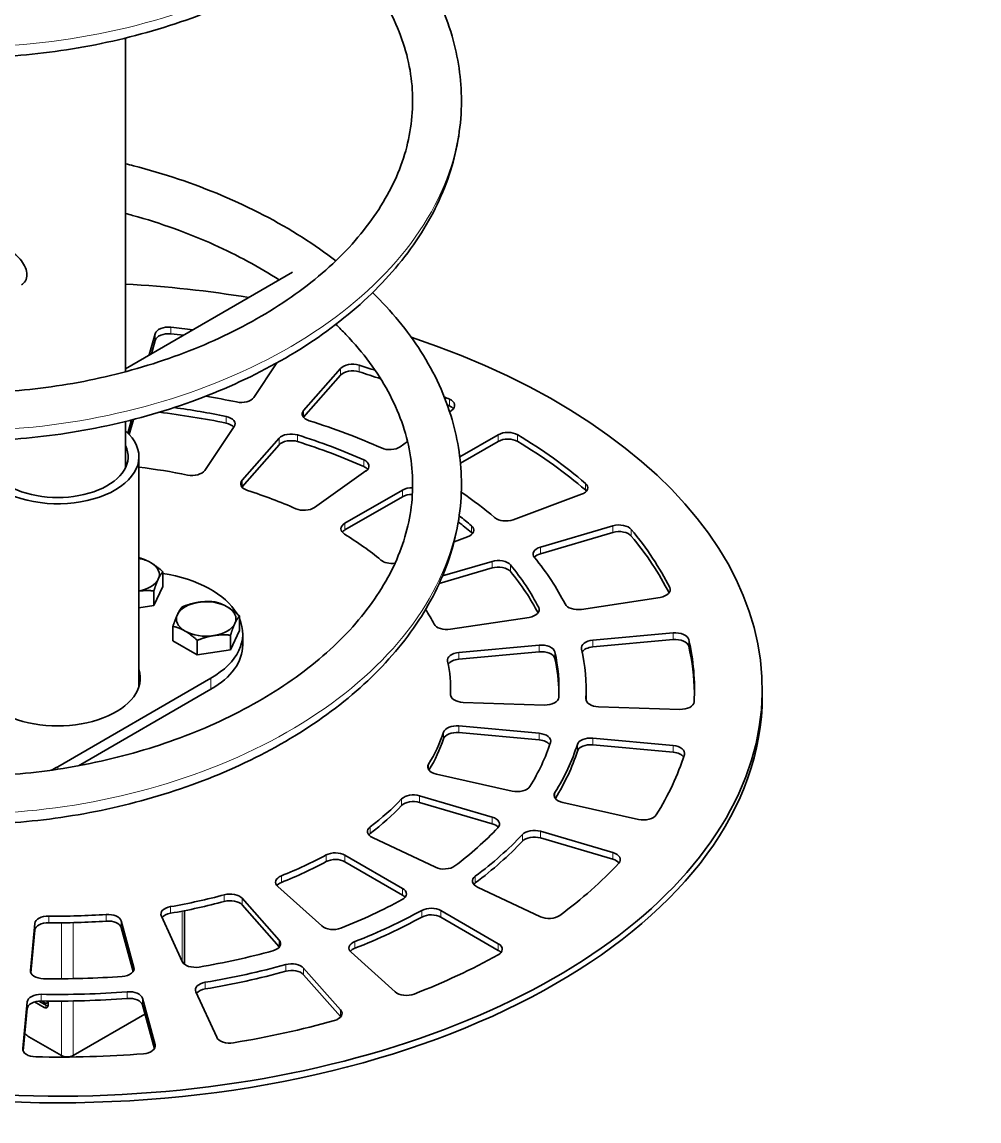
# Model space of a CAD drawing. Header units: millimetres. Extents: x 150 to 6235, y 143 to 4395.
# Drawn here: x 4686.6 to 5039.8, y 1316.3 to 1721.7 of the extents above; entities that cross this region are included whole.
import ezdxf

# ---------------------------------------------------------------- set-up
doc = ezdxf.new("R2010")
doc.units = ezdxf.units.MM
doc.header["$LTSCALE"] = 15
doc.layers.add('AM_0', color=7, linetype='Continuous', lineweight=35)
doc.layers.add('AM_TANG', color=171, linetype='Continuous', lineweight=18, true_color=0x8080ff)

msp = doc.modelspace()

# ---------------------------------------------------------------- linework, layer by layer
at = {"layer": 'AM_0'}
for p, q in [((4724.766, 1592.703), (4724.766, 1715.787)), ((4724.766, 1593.799), (4786.477, 1629.428)), ((4733.585, 1598.891), (4735.737, 1606.737)), ((4735.737, 1604.288), (4734.383, 1599.352)), ((4780.695, 1595.989), (4772.113, 1583.224)), ((4790.536, 1578.465), (4804.159, 1593.902)), ((4804.159, 1591.452), (4790.536, 1576.015)), ((4845.141, 1578.473), (4844.417, 1577.962)), ((4724.766, 1557.222), (4724.766, 1574.37)), ((4725.679, 1570.072), (4727.012, 1574.932)), ((4727.735, 1575.117), (4726.203, 1569.532)), ((4764.873, 1572.456), (4754.013, 1556.302)), ((4848.145, 1561.279), (4862.362, 1569.487)), ((4767.827, 1552.733), (4781.453, 1568.173)), ((4781.453, 1565.723), (4767.827, 1550.284)), ((4828.866, 1566.958), (4826.169, 1565.05)), ((4862.362, 1567.038), (4848.392, 1558.973)), ((4729.766, 1476.52), (4729.766, 1561.345)), ((4813.521, 1556.1), (4794.545, 1542.674)), ((4805.773, 1536.816), (4826.996, 1549.069)), ((4826.996, 1546.619), (4805.773, 1534.366)), ((4893.08, 1547.503), (4867.853, 1538.121)), ((4877.911, 1528.018), (4904.649, 1535.884)), ((4904.649, 1533.434), (4877.911, 1525.569)), ((4851.033, 1531.866), (4846.048, 1530.012)), ((4860.085, 1520.325), (4840.541, 1514.576)), ((4841.779, 1517.389), (4860.085, 1522.774)), ((4738.551, 1513.559), (4738.551, 1518.962)), ((4738.551, 1513.559), (4735.264, 1506.475)), ((4735.264, 1506.475), (4735.264, 1511.879)), ((4922.097, 1509.495), (4893.082, 1505.073)), ((4735.264, 1506.475), (4729.766, 1505.625)), ((4766.836, 1497.229), (4766.836, 1502.632)), ((4873.738, 1502.125), (4844.718, 1497.702)), ((4742.298, 1493.433), (4742.298, 1498.836)), ((4766.836, 1497.229), (4763.548, 1490.146)), ((4768.05, 1491.942), (4768.05, 1496.025)), ((4897.242, 1493.67), (4926.88, 1496.381)), ((4751.279, 1488.248), (4742.298, 1493.433)), ((4751.279, 1488.248), (4751.279, 1493.651)), ((4763.548, 1490.146), (4763.548, 1495.549)), ((4847.837, 1489.153), (4877.481, 1491.863)), ((4926.88, 1493.931), (4897.242, 1491.221)), ((4763.548, 1490.146), (4751.279, 1488.248)), ((4877.481, 1489.414), (4847.837, 1486.703)), ((4756.334, 1479.695), (4699.766, 1447.035)), ((4707.447, 1447.388), (4756.334, 1475.613)), ((4844.766, 1475.613), (4844.766, 1473.283)), ((4894.766, 1475.613), (4894.766, 1473.163)), ((4959.766, 1473.163), (4959.766, 1475.613)), ((4879.413, 1469.789), (4849.447, 1470.76)), ((4929.35, 1468.17), (4899.389, 1469.141)), ((4847.837, 1462.072), (4877.481, 1459.362)), ((4877.481, 1456.912), (4847.837, 1459.623)), ((4897.242, 1457.555), (4926.88, 1454.844)), ((4926.88, 1452.395), (4897.242, 1455.105)), ((4867.504, 1438.023), (4839.524, 1444.293)), ((4833.343, 1436.318), (4860.085, 1428.451)), ((4860.085, 1426.001), (4833.343, 1433.868)), ((4914.13, 1427.574), (4886.155, 1433.843)), ((4877.911, 1423.207), (4904.649, 1415.341)), ((4839.175, 1409.936), (4815.92, 1420.892)), ((4904.649, 1412.892), (4877.911, 1420.757)), ((4805.773, 1414.409), (4826.996, 1402.156)), ((4826.996, 1399.707), (4805.773, 1411.96)), ((4797.2, 1388.279), (4780.947, 1402.847)), ((4877.926, 1391.68), (4854.676, 1402.633)), ((4767.827, 1398.492), (4781.453, 1383.052)), ((4781.453, 1380.603), (4767.827, 1396.042)), ((4745.687, 1375.17), (4738.027, 1391.924)), ((4746.606, 1374.111), (4746.606, 1393.936)), ((4841.143, 1393.988), (4862.362, 1381.738)), ((4862.362, 1379.288), (4841.143, 1391.539)), ((4689.679, 1371.893), (4691.361, 1389.194)), ((4691.361, 1386.745), (4689.831, 1371.007)), ((4723.218, 1390.124), (4727.913, 1373.009)), ((4727.647, 1371.529), (4723.218, 1387.674)), ((4824.283, 1364.002), (4808.033, 1378.568)), ((4790.536, 1372.76), (4804.159, 1357.323)), ((4804.159, 1354.874), (4790.536, 1370.311)), ((4758.451, 1347.25), (4750.793, 1364.001)), ((4686.875, 1343.062), (4688.557, 1360.36)), ((4694.816, 1358.241), (4691.236, 1360.308)), ((4692.841, 1360.606), (4695.877, 1358.854)), ((4696.23, 1360.282), (4696.23, 1359.058)), ((4731.043, 1361.6), (4735.737, 1344.488)), ((4735.471, 1343.008), (4731.043, 1359.15)), ((4688.557, 1357.911), (4687.027, 1342.176)), ((4731.961, 1355.804), (4705.423, 1340.482)), ((4701.18, 1340.482), (4689.159, 1347.423))]:
    msp.add_line(p, q, dxfattribs=at)
for centre, major_axis, start_param, end_param in [((5286.664, 1814.459), (260, 0), 2.111803, 7.328423), ((5286.664, 1812.009), (260, 0), 3.1415927, 6.2831853), ((4699.766, 1475.613), (260, 0), 1.2960372, 1.4744937), ((4699.766, 1475.613), (260, 0), 2.111803, 7.328423), ((4740.676, 1606.286), (-5, 0), 4.5335685, 6.1261057), ((4740.676, 1603.836), (-5, 0), 4.5335685, 6.1261057), ((4699.766, 1475.613), (235, 0), 1.3567004, 1.3919759), ((4699.766, 1473.163), (-235, 0), 4.5135443, 4.5335685), ((4808.614, 1592.591), (-5, 0), 4.2194092, 5.8119464), ((4808.614, 1590.142), (5, 0), 1.0778166, 2.6703538), ((4699.766, 1475.613), (235, 0), 1.0489839, 1.0778166), ((4699.766, 1473.163), (-235, 0), 4.1804521, 4.2194092), ((4699.766, 1475.613), (-195, 0), 4.3671426, 4.428381), ((4767.452, 1584.269), (5, 0), 4.3671426, 5.9129363), ((4699.766, 1475.613), (235, 0), 0.9081289, 0.9184285), ((4841.267, 1580.298), (5, 0), 5.5987771, 7.1913142), ((4699.766, 1473.163), (-185, 0), 4.3699214, 4.5086812), ((4699.766, 1475.613), (185, 0), 1.2283287, 1.3364966), ((4794.991, 1577.154), (-5, 0), 5.8119464, 7.3577401), ((4699.766, 1473.163), (-235, 0), 4.0497216, 4.0540026), ((4841.267, 1577.849), (5, 0), 0.438149, 0.9081289), ((4760.212, 1573.501), (5, 0), 5.9129363, 7.511514), ((4760.212, 1571.051), (5, 0), 0.4349578, 1.2283287), ((4794.991, 1574.705), (5, 0), 2.6703538, 2.7034436), ((4699.766, 1475.613), (-195, 0), 4.0529833, 4.2161475), ((4699.766, 1561.345), (-30, 0), 5.9357608, 10.0104635), ((4785.908, 1566.862), (-5, 0), 4.2133687, 5.8119464), ((4699.766, 1475.613), (185, 0), 0.9141694, 1.0717761), ((4865.898, 1567.446), (-5, 0), 3.90525, 5.4977871), ((4699.766, 1475.613), (235, 0), 0.5939697, 0.7636573), ((4699.766, 1561.345), (26, 0), 2.8633458, 6.5614321), ((4785.908, 1564.413), (5, 0), 1.0717761, 2.6703538), ((4699.766, 1473.163), (-185, 0), 4.0557621, 4.2133687), ((4822.295, 1566.875), (5, 0), 4.0529833, 5.5987771), ((4865.898, 1564.997), (5, 0), 0.7636573, 2.3561945), ((4699.766, 1473.163), (-235, 0), 3.7355623, 3.90525), ((4699.766, 1475.613), (-145, 0), 4.3754795, 4.5039872), ((4809.647, 1557.925), (5, 0), 5.5987771, 7.1973547), ((4809.647, 1555.476), (5, 0), 0.438149, 0.9141694), ((4749.352, 1557.346), (5, 0), 4.3754795, 5.9129363), ((4772.282, 1551.423), (-5, 0), 5.8119464, 7.3494032), ((4772.282, 1548.973), (5, 0), 2.6703538, 2.7034436), ((4699.766, 1475.613), (-145, 0), 4.0613203, 4.2078106), ((4830.532, 1547.028), (-5, 0), 4.6703078, 5.4977871), ((4890.373, 1549.929), (5, 0), 5.2846178, 6.877155), ((4890.373, 1547.48), (5, 0), 0.438149, 0.5939697), ((4830.532, 1544.578), (5, 0), 1.547268, 2.3561945), ((4699.766, 1475.613), (-195, 0), 3.7388241, 3.8432235), ((4790.671, 1544.499), (5, 0), 4.0613203, 5.5987771), ((4809.308, 1534.774), (-5, 0), 5.4977871, 7.035244), ((4699.766, 1473.163), (-185, 0), 3.7416028, 3.7865475), ((4699.766, 1475.613), (185, 0), 0.6000102, 0.6419289), ((4865.145, 1540.548), (5, 0), 3.7388241, 5.2846178), ((4809.308, 1532.325), (5, 0), 2.3561945, 2.7034436), ((4699.766, 1475.613), (-145, 0), 3.747161, 3.8936513), ((4848.325, 1534.293), (5, 0), 5.2846178, 6.8831955), ((4848.325, 1531.843), (5, 0), 0.438149, 0.6000102), ((4906.919, 1533.312), (-5, 0), 3.5910907, 5.1836279), ((4906.919, 1530.862), (5, 0), 0.4494981, 2.0420352), ((4699.766, 1475.613), (235, 0), 0.2798104, 0.4494981), ((4699.766, 1473.163), (235, 0), 0.283468, 0.4494981), ((4880.181, 1525.446), (-5, 0), 5.1836279, 6.7294216), ((4880.181, 1522.997), (5, 0), 2.0420352, 2.7034436), ((4699.766, 1475.613), (195, 0), 0.2830722, 0.4462363), ((4726.282, 1517.866), (-11, 0), 3.9269908, 4.3901602), ((4726.282, 1517.866), (11, 0), 6.0213859, 7.0685835), ((4823.093, 1524.909), (5, 0), 3.747161, 4.943757), ((4862.355, 1520.202), (-5, 0), 3.5850502, 5.1836279), ((4862.355, 1517.753), (5, 0), 0.4434575, 2.0420352), ((4699.766, 1475.613), (185, 0), 0.2858509, 0.4434575), ((4726.282, 1517.866), (11, 0), 5.0346178, 6.0213859), ((4728.05, 1496.025), (40, 0), 0.3260428, 1.3051547), ((4699.766, 1473.163), (185, 0), 0.2902998, 0.4434575), ((4920.821, 1512.286), (5, 0), 4.9704585, 6.5629957), ((4754.567, 1501.536), (-11, 0), 3.9269908, 4.9741884), ((4754.567, 1501.536), (-11, 0), 4.9741884, 6.0213859), ((4754.567, 1501.536), (11, 0), 6.0213859, 7.0685835), ((4699.766, 1475.613), (145, 0), 0.2914091, 0.3590029), ((4872.462, 1504.916), (5, 0), 4.9704585, 6.5690362), ((4891.806, 1507.864), (-5, 0), 0.2830722, 1.8288659), ((4754.567, 1501.536), (-11, 0), 6.0213859, 7.0685835), ((4728.05, 1496.025), (40, 0), 5.4977871, 6.5302467), ((4754.567, 1501.536), (11, 0), 4.9741884, 6.0213859), ((4754.567, 1501.536), (11, 0), 3.9269908, 4.9741884), ((4843.442, 1500.494), (-5, 0), 0.2914091, 1.8288659), ((4927.663, 1493.529), (5, 0), 0.1353388, 1.727876), ((4728.05, 1491.942), (40, 0), 5.4977871, 6.2831853), ((4878.263, 1489.012), (5, 0), 0.1292983, 1.727876), ((4898.024, 1490.819), (-5, 0), 4.8694686, 6.4152623), ((4927.663, 1491.08), (5, 0), 0.1353388, 1.727876), ((4699.766, 1475.613), (235, 0), 6.2488364, 6.4185241), ((4848.619, 1486.301), (-5, 0), 4.8694686, 6.4069254), ((4878.263, 1486.563), (5, 0), 0.1292983, 1.727876), ((4699.766, 1475.613), (185, 0), 6.254877, 6.4124836), ((4699.766, 1475.613), (195, 0), 6.2520982, 6.4152623), ((4898.024, 1488.37), (-5, 0), 4.8694686, 5.9421615), ((4699.766, 1473.163), (235, 0), 0.009027, 0.1353388), ((4699.766, 1475.613), (145, 0), 6.2604351, 6.4069254), ((4848.619, 1483.852), (-5, 0), 4.8694686, 5.951467), ((4699.766, 1473.163), (185, 0), 0.0114668, 0.1292983), ((4699.766, 1479.695), (30.5, 0), 2.9602729, 6.4645051), ((4699.766, 1475.613), (30.5, 0), 0.1161803, 0.1813198), ((4699.766, 1473.163), (260, 0), 3.1415927, 6.2831853), ((4849.727, 1473.642), (-5, 0), 6.2604351, 7.7978919), ((4879.694, 1472.671), (5, 0), 4.6562993, 6.254877), ((4899.669, 1472.023), (-5, 0), 6.2520982, 7.7978919), ((4699.766, 1473.163), (195, 0), 6.2686114, 6.2831853), ((4929.63, 1471.052), (5, 0), 4.6562993, 6.2488364), ((4699.766, 1475.613), (145, 0), 5.9462758, 6.0927662), ((4847.055, 1459.221), (-5, 0), 4.5553093, 6.0927662), ((4847.055, 1456.772), (-5, 0), 4.5553093, 6.0927662), ((4876.699, 1456.51), (5, 0), 6.0983243, 7.696902), ((4699.766, 1473.163), (145, 0), 5.9499495, 6.0927662), ((4699.766, 1475.613), (185, 0), 5.9407177, 6.0983243), ((4876.699, 1454.061), (5, 0), 0.3833803, 1.4137167), ((4896.46, 1454.703), (-5, 0), 4.5553093, 6.1011031), ((4896.46, 1452.254), (-5, 0), 4.5553093, 6.1011031), ((4699.766, 1475.613), (195, 0), 5.9379389, 6.1011031), ((4699.766, 1473.163), (195, 0), 5.9404325, 6.1011031), ((4699.766, 1475.613), (235, 0), 5.9346772, 6.1043648), ((4926.098, 1451.993), (5, 0), 6.1043648, 7.696902), ((4926.098, 1449.544), (5, 0), 0.3796197, 1.4137167), ((4841.333, 1446.984), (-5, 0), 5.9462758, 7.4837327), ((4671.482, 1463.365), (-40, 0), 2.2731355, 2.3561945), ((4869.313, 1440.714), (5, 0), 4.34214, 5.9407177), ((4699.766, 1475.613), (145, 0), 5.6321166, 5.7786069), ((4831.073, 1433.746), (-5, 0), 4.2411501, 5.7786069), ((4887.964, 1436.534), (-5, 0), 5.9379389, 7.4837327), ((4699.766, 1473.163), (-145, 0), 2.4905239, 2.6370142), ((4831.073, 1431.296), (5, 0), 1.0995574, 2.6370142), ((4857.815, 1425.879), (5, 0), 5.7841651, 7.3827427), ((4915.939, 1430.265), (5, 0), 4.34214, 5.9346772), ((4819.081, 1423.128), (-5, 0), 5.6321166, 7.1695734), ((4699.766, 1475.613), (-185, 0), 2.4849658, 2.6425724), ((4857.815, 1423.429), (5, 0), 0.438149, 1.0995574), ((4875.642, 1420.634), (-5, 0), 4.2411501, 5.7869438), ((4819.081, 1420.679), (5, 0), 2.4905239, 2.7034436), ((4699.766, 1475.613), (195, 0), 5.6237797, 5.7869438), ((4699.766, 1473.163), (-195, 0), 2.482187, 2.6453512), ((4875.642, 1418.185), (5, 0), 1.0995574, 2.6453512), ((4802.237, 1412.368), (-5, 0), 3.9269908, 5.4644476), ((4902.379, 1412.769), (5, 0), 5.7902056, 7.3827427), ((4699.766, 1475.613), (145, 0), 5.3179573, 5.4644476), ((4699.766, 1473.163), (-145, 0), 2.1763647, 2.322855), ((4802.237, 1409.919), (5, 0), 0.7853982, 2.322855), ((4699.766, 1475.613), (-235, 0), 2.4789253, 2.6486129), ((4902.379, 1410.32), (5, 0), 0.438149, 1.0995574), ((4785.15, 1404.41), (-5, 0), 5.3179573, 6.8554141), ((4842.336, 1412.173), (5, 0), 4.0279807, 5.6265584), ((4857.837, 1404.87), (-5, 0), 5.6237797, 7.1695734), ((4785.15, 1401.96), (5, 0), 2.1763647, 2.7034436), ((4857.837, 1402.421), (5, 0), 2.482187, 2.7034436), ((4699.766, 1475.613), (145, 0), 5.003798, 5.1502884), ((4763.372, 1397.181), (-5, 0), 3.6128316, 5.1502884), ((4823.46, 1400.115), (5, 0), 5.4700058, 7.0685835), ((4823.46, 1397.665), (5, 0), 0.438149, 0.7853982), ((4742.861, 1392.661), (-5, 0), 5.003798, 6.5412549), ((4699.766, 1473.163), (-145, 0), 1.8622054, 2.0086957), ((4763.372, 1394.732), (5, 0), 0.4712389, 2.0086957), ((4699.766, 1475.613), (-185, 0), 2.1708065, 2.3284131), ((4837.607, 1391.947), (-5, 0), 3.9269908, 5.4727845), ((4696.354, 1389.032), (-5, 0), 4.6896388, 6.2270956), ((4699.766, 1475.613), (145, 0), 4.6896388, 4.8361291), ((4718.28, 1389.672), (5, 0), 0.1570796, 1.6945365), ((4742.861, 1390.212), (5, 0), 1.8622054, 2.7290532), ((4699.766, 1475.613), (195, 0), 5.3096204, 5.4727845), ((4699.766, 1473.163), (-195, 0), 2.1680278, 2.3311919), ((4837.607, 1389.498), (5, 0), 0.7853982, 2.3311919), ((4881.087, 1393.917), (5, 0), 4.0279807, 5.6205179), ((4696.354, 1386.583), (-5, 0), 4.6896388, 6.2270956), ((4699.766, 1473.163), (-145, 0), 1.5480461, 1.6945365), ((4718.28, 1387.223), (5, 0), 0.1570796, 1.6945365), ((4801.403, 1389.842), (5, 0), 3.7138215, 5.3123992), ((4776.998, 1381.742), (5, 0), 5.1558465, 6.7544242), ((4812.237, 1380.131), (-5, 0), 5.3096204, 6.8554141), ((4699.766, 1475.613), (-185, 0), 1.8566472, 2.0142539), ((4776.998, 1379.292), (5, 0), 0.438149, 0.4712389), ((4812.237, 1377.681), (5, 0), 2.1680278, 2.7034436), ((4858.826, 1379.696), (5, 0), 5.4760463, 7.0685835), ((4858.826, 1377.247), (5, 0), 0.438149, 0.7853982), ((4750.521, 1375.906), (-5, 0), 0.2580696, 1.8566472), ((4786.081, 1371.45), (-5, 0), 3.6128316, 5.1586253), ((4699.766, 1475.613), (-235, 0), 2.164766, 2.3344536), ((4694.671, 1371.731), (-5, 0), 6.2270956, 7.8256733), ((4722.975, 1372.557), (5, 0), 4.8416873, 6.4402649), ((4699.766, 1475.613), (195, 0), 4.9954611, 5.1586253), ((4699.766, 1473.163), (-195, 0), 1.8538685, 2.0170326), ((4786.081, 1369), (5, 0), 0.4712389, 2.0170326), ((4699.766, 1475.613), (-185, 0), 1.542488, 1.7000946), ((4755.627, 1364.738), (-5, 0), 4.9954611, 6.5412549), ((4693.549, 1360.198), (-5, 0), 4.6813019, 6.2270956), ((4699.766, 1475.613), (195, 0), 4.6813019, 4.844466), ((4726.105, 1361.148), (5, 0), 0.1570796, 1.7028734), ((4755.627, 1362.288), (5, 0), 1.8538685, 2.7290532), ((4828.487, 1365.566), (5, 0), 3.7138215, 5.3063586), ((4693.549, 1357.749), (-5, 0), 4.6813019, 6.2270956), ((4699.766, 1473.163), (-195, 0), 1.5397092, 1.7028734), ((4694.816, 1361.711), (1.033, -1.79), 5.0028426, 6.7959092), ((4694.816, 1359.874), (1, -1.732), 5.4977871, 7.0685835), ((4695.877, 1360.486), (-1, 1.732), 2.3561945, 2.5826028), ((4694.816, 1361.099), (-1, 1.732), 3.9269908, 4.1130142), ((4726.105, 1358.699), (5, 0), 0.1570796, 1.7028734), ((4799.704, 1356.013), (5, 0), 5.161887, 6.7544242), ((4799.704, 1353.563), (5, 0), 0.438149, 0.4712389), ((4699.766, 1475.613), (-235, 0), 1.8506067, 2.0202944), ((4689.159, 1351.505), (-2.5, 4.33), 1.9179855, 2.3561945), ((4763.286, 1347.986), (-5, 0), 0.2580696, 1.8506067), ((4691.867, 1342.9), (-5, 0), 6.2270956, 7.8196328), ((4730.799, 1344.036), (5, 0), 4.8477278, 6.4402649), ((4699.766, 1475.613), (-235, 0), 1.5364475, 1.7061351), ((4703.301, 1341.707), (-3, 0), 0.7853982, 2.3561945)]:
    msp.add_ellipse(centre, major_axis=major_axis, ratio=0.5773503, start_param=start_param, end_param=end_param, dxfattribs=at)
for points, knots in [([(4815.976, 1904.743), (4822.902, 1897.973), (4828.92, 1890.663), (4838.881, 1875.034), (4842.784, 1866.573), (4847.586, 1850.114), (4848.757, 1842.051), (4848.757, 1825.388), (4847.392, 1816.685), (4842.088, 1799.863), (4838.118, 1791.631), (4827.865, 1775.994), (4821.489, 1768.493), (4806.756, 1754.601), (4798.281, 1748.13), (4779.847, 1736.573), (4769.761, 1731.417), (4748.717, 1722.673), (4737.62, 1719.025), (4715.203, 1713.368), (4703.734, 1711.317), (4681.208, 1708.83), (4670.002, 1708.375), (4648.594, 1708.979), (4638.252, 1710.042), (4619.088, 1713.525), (4610.144, 1715.971), (4594.186, 1722.051), (4587.077, 1725.728), (4575.142, 1734.162), (4570.232, 1738.991), (4563.301, 1749.553), (4561.198, 1755.394), (4560.778, 1761.986), (4560.757, 1762.656), (4560.757, 1765.338), (4560.951, 1767.352), (4562.344, 1774.597), (4564.696, 1779.668), (4571.569, 1788.999), (4576.203, 1793.317), (4587.672, 1801.25), (4594.734, 1804.845), (4610.746, 1810.871), (4619.839, 1813.312), (4639.287, 1816.744), (4649.764, 1817.764), (4665.24, 1818.112), (4669.975, 1818.074), (4674.766, 1817.892)], [318.3544088, 318.3544088, 318.3544088, 318.3544088, 321.6685151, 321.6685151, 325.1331289, 325.1331289, 328.277649, 328.277649, 331.6689995, 331.6689995, 335.0581352, 335.0581352, 338.4862353, 338.4862353, 341.9511411, 341.9511411, 345.428275, 345.428275, 348.900744, 348.900744, 352.3643658, 352.3643658, 355.82205, 355.82205, 359.2801233, 359.2801233, 362.7476606, 362.7476606, 366.2359674, 366.2359674, 369.7441, 369.7441, 373.1746518, 373.1746518, 373.562137, 373.562137, 374.7258597, 374.7258597, 377.810456, 377.810456, 381.0105757, 381.0105757, 384.4505819, 384.4505819, 387.958314, 387.958314, 391.446712, 391.446712, 392.9420754, 392.9420754, 392.9420754, 392.9420754]), ([(4815.976, 1763.326), (4822.902, 1756.556), (4828.92, 1749.246), (4838.881, 1733.617), (4842.784, 1725.156), (4847.586, 1708.697), (4848.757, 1700.634), (4848.757, 1683.971), (4847.392, 1675.267), (4842.088, 1658.446), (4838.118, 1650.214), (4827.865, 1634.577), (4821.489, 1627.076), (4806.756, 1613.184), (4798.281, 1606.712), (4779.847, 1595.156), (4769.761, 1590), (4748.717, 1581.256), (4737.62, 1577.608), (4715.203, 1571.951), (4703.734, 1569.9), (4681.208, 1567.413), (4670.002, 1566.958), (4648.594, 1567.562), (4638.252, 1568.624), (4619.088, 1572.108), (4610.144, 1574.553), (4594.186, 1580.633), (4587.077, 1584.311), (4575.142, 1592.744), (4570.232, 1597.574), (4563.301, 1608.136), (4561.198, 1613.977), (4560.778, 1620.568), (4560.757, 1621.238), (4560.757, 1623.921), (4560.951, 1625.935), (4562.344, 1633.18), (4564.696, 1638.25), (4571.569, 1647.582), (4576.203, 1651.9), (4587.672, 1659.833), (4594.734, 1663.428), (4610.746, 1669.454), (4619.839, 1671.895), (4639.287, 1675.327), (4649.764, 1676.346), (4665.24, 1676.694), (4669.975, 1676.657), (4674.766, 1676.475)], [408.9291835, 408.9291835, 408.9291835, 408.9291835, 412.2432927, 412.2432927, 415.7079064, 415.7079064, 418.8524238, 418.8524238, 422.2437742, 422.2437742, 425.63291, 425.63291, 429.0610101, 429.0610101, 432.5259158, 432.5259158, 436.0030497, 436.0030497, 439.4755188, 439.4755188, 442.9391406, 442.9391406, 446.3968248, 446.3968248, 449.854898, 449.854898, 453.3224354, 453.3224354, 456.8107422, 456.8107422, 460.3188748, 460.3188748, 463.7494265, 463.7494265, 464.1369118, 464.1369118, 465.3006344, 465.3006344, 468.3852307, 468.3852307, 471.5853504, 471.5853504, 475.0253566, 475.0253566, 478.5330887, 478.5330887, 482.0214867, 482.0214867, 483.5168501, 483.5168501, 483.5168501, 483.5168501]), ([(4609.956, 1593.661), (4610.148, 1593.591), (4610.34, 1593.521), (4617.47, 1590.955), (4625.462, 1588.89), (4642.87, 1585.97), (4652.43, 1585.103), (4672.349, 1584.784), (4682.862, 1585.337), (4703.989, 1587.942), (4714.761, 1590.019), (4735.697, 1595.635), (4746.019, 1599.217), (4765.387, 1607.694), (4774.582, 1612.65), (4791.123, 1623.613), (4798.6, 1629.701), (4811.287, 1642.59), (4816.595, 1649.484), (4824.735, 1663.645), (4827.617, 1671.013), (4830.846, 1685.891), (4831.181, 1693.51), (4829.243, 1708.673), (4826.911, 1716.33), (4819.69, 1731.088), (4814.766, 1738.301), (4806.734, 1747.286), (4804.624, 1749.464), (4802.396, 1751.596)], [81.9111999, 81.9111999, 81.9111999, 81.9111999, 81.9997753, 81.9997753, 85.1885975, 85.1885975, 88.4100757, 88.4100757, 91.6533227, 91.6533227, 94.9056421, 94.9056421, 98.157604, 98.157604, 101.4025953, 101.4025953, 104.6374904, 104.6374904, 107.8669257, 107.8669257, 111.1120429, 111.1120429, 114.4091889, 114.4091889, 117.7545381, 117.7545381, 121.0693277, 121.0693277, 122.1533323, 122.1533323, 122.1533323, 122.1533323]), ([(4724.766, 1669.447), (4725.776, 1669.199), (4726.784, 1668.945), (4738.948, 1665.801), (4749.968, 1662.108), (4770.852, 1653.29), (4780.851, 1648.104), (4794.305, 1639.557), (4798.451, 1636.665), (4802.398, 1633.637)], [488.6353253, 488.6353253, 488.6353253, 488.6353253, 488.9469856, 488.9469856, 492.4047049, 492.4047049, 495.8683941, 495.8683941, 497.5001438, 497.5001438, 497.5001438, 497.5001438]), ([(4781.513, 1626.562), (4774.115, 1631.357), (4766.033, 1635.725), (4747.994, 1643.841), (4737.784, 1647.5), (4726.529, 1650.639), (4725.648, 1650.879), (4724.766, 1651.114)], [42.7351409, 42.7351409, 42.7351409, 42.7351409, 45.5973383, 45.5973383, 48.8313319, 48.8313319, 49.1049581, 49.1049581, 49.1049581, 49.1049581]), ([(4678.653, 1638.092), (4679.027, 1638.308), (4679.524, 1638.374), (4680.708, 1638.15), (4681.398, 1637.861), (4682.779, 1637.064), (4683.557, 1636.505), (4685.062, 1635.176), (4685.787, 1634.405), (4686.968, 1632.858), (4687.504, 1631.978), (4688.229, 1630.199), (4688.415, 1629.299), (4688.415, 1628.501)], [2.9307331, 2.9307331, 2.9307331, 2.9307331, 3.2237471, 3.2237471, 3.5167611, 3.5167611, 3.8097751, 3.8097751, 4.1027892, 4.1027892, 4.395902, 4.395902, 4.6890148, 4.6890148, 4.6890148, 4.6890148]), ([(4688.415, 1628.501), (4688.415, 1627.703), (4688.229, 1626.909), (4687.504, 1625.584), (4686.968, 1625.053), (4686.378, 1624.712)], [0, 0, 0, 0, 0.29311283, 0.29311283, 0.58622566, 0.58622566, 0.58622566, 0.58622566]), ([(4815.976, 1621.909), (4822.902, 1615.138), (4828.92, 1607.828), (4838.881, 1592.199), (4842.784, 1583.739), (4847.586, 1567.28), (4848.757, 1559.217), (4848.757, 1542.554), (4847.392, 1533.85), (4842.088, 1517.028), (4838.118, 1508.796), (4827.865, 1493.159), (4821.489, 1485.659), (4806.756, 1471.767), (4798.281, 1465.295), (4779.847, 1453.739), (4769.761, 1448.583), (4748.717, 1439.838), (4737.62, 1436.19), (4715.203, 1430.534), (4703.734, 1428.483), (4681.208, 1425.996), (4670.002, 1425.541), (4648.594, 1426.145), (4638.252, 1427.207), (4620.317, 1430.467), (4612.45, 1432.519), (4605.31, 1435.026)], [499.5039582, 499.5039582, 499.5039582, 499.5039582, 502.8180674, 502.8180674, 506.2826811, 506.2826811, 509.4271986, 509.4271986, 512.818549, 512.818549, 516.2076847, 516.2076847, 519.6357849, 519.6357849, 523.1006906, 523.1006906, 526.5778245, 526.5778245, 530.0502935, 530.0502935, 533.5139153, 533.5139153, 536.9715995, 536.9715995, 540.4296728, 540.4296728, 543.4529515, 543.4529515, 543.4529515, 543.4529515]), ([(4613.233, 1451.102), (4620.509, 1448.69), (4628.836, 1446.746), (4646.759, 1444.145), (4656.489, 1443.465), (4676.655, 1443.537), (4687.247, 1444.298), (4708.432, 1447.322), (4719.183, 1449.611), (4739.983, 1455.638), (4750.187, 1459.421), (4769.234, 1468.27), (4778.223, 1473.399), (4794.285, 1484.667), (4801.483, 1490.888), (4813.573, 1503.992), (4818.555, 1510.971), (4826.03, 1525.26), (4828.565, 1532.673), (4831.093, 1547.616), (4831.066, 1555.258), (4828.391, 1570.416), (4825.686, 1578.045), (4817.757, 1592.672), (4812.501, 1599.782), (4804.943, 1607.69), (4803.691, 1608.942), (4802.397, 1610.179)], [0, 0, 0, 0, 3.228802, 3.228802, 6.4535798, 6.4535798, 9.6987791, 9.6987791, 12.9515424, 12.9515424, 16.2028716, 16.2028716, 19.44654, 19.44654, 22.6801333, 22.6801333, 25.9099932, 25.9099932, 29.1601379, 29.1601379, 32.4662483, 32.4662483, 35.8125937, 35.8125937, 39.1184508, 39.1184508, 39.7481218, 39.7481218, 39.7481218, 39.7481218])]:
    msp.add_open_spline(points, degree=3, knots=knots, dxfattribs=at)
for points, weights in [([(4729.766, 1524.099), (4732.056, 1523.514), (4734.061, 1522.357)], [1.00288097947, 1.03645509828, 1]), ([(4734.061, 1522.357), (4736.145, 1521.154), (4738.551, 1518.962)], [1, 1.0379548493, 1]), ([(4736.908, 1516.223), (4736.145, 1514.579), (4735.264, 1511.879)], [1, 1.0379548493, 1]), ([(4738.551, 1518.962), (4737.67, 1517.866), (4736.908, 1516.223)], [1, 1.0379548493, 1]), ([(4735.264, 1511.879), (4732.32, 1512.142), (4729.766, 1511.821)], [1, 1.03385425282, 1.0073151459]), ([(4743.941, 1503.18), (4744.704, 1504.824), (4745.585, 1505.92)], [1, 1.0379548493, 1]), ([(4745.585, 1505.92), (4748.873, 1507.23), (4751.72, 1507.671)], [1, 1.0379548493, 1]), ([(4751.72, 1507.671), (4754.567, 1508.111), (4757.854, 1507.818)], [1, 1.0379548493, 1]), ([(4757.854, 1507.818), (4760.261, 1507.23), (4762.345, 1506.027)], [1, 1.0379548493, 1]), ([(4762.345, 1506.027), (4764.429, 1504.824), (4766.836, 1502.632)], [1, 1.0379548493, 1]), ([(4742.298, 1498.836), (4743.179, 1501.536), (4743.941, 1503.18)], [1, 1.0379548493, 1]), ([(4765.192, 1499.893), (4764.429, 1498.249), (4763.548, 1495.549)], [1, 1.0379548493, 1]), ([(4766.836, 1502.632), (4765.955, 1501.536), (4765.192, 1499.893)], [1, 1.0379548493, 1]), ([(4746.788, 1497.046), (4744.704, 1498.249), (4742.298, 1498.836)], [1, 1.0379548493, 1]), ([(4751.279, 1493.651), (4748.873, 1495.842), (4746.788, 1497.046)], [1, 1.0379548493, 1]), ([(4757.414, 1495.402), (4754.567, 1494.961), (4751.279, 1493.651)], [1, 1.0379548493, 1]), ([(4763.548, 1495.549), (4760.261, 1495.842), (4757.414, 1495.402)], [1, 1.0379548493, 1])]:
    msp.add_rational_spline(points, weights, degree=2, dxfattribs=at)
at = {"layer": 'AM_TANG'}
for p, q in [((4735.737, 1606.737), (4735.737, 1604.288)), ((4741.565, 1606.677), (4741.565, 1609.126)), ((4804.159, 1593.902), (4804.159, 1591.452)), ((4810.98, 1592.685), (4810.98, 1595.134)), ((4844.343, 1582.574), (4844.343, 1580.125)), ((4790.536, 1576.015), (4790.536, 1578.465)), ((4761.891, 1576.22), (4761.891, 1573.77)), ((4788.3, 1566.948), (4788.3, 1569.397)), ((4862.362, 1569.487), (4862.362, 1567.038)), ((4869.509, 1566.993), (4869.509, 1569.443)), ((4781.453, 1568.173), (4781.453, 1565.723)), ((4812.699, 1560.212), (4812.699, 1557.762)), ((4767.827, 1550.284), (4767.827, 1552.733)), ((4826.996, 1549.069), (4826.996, 1546.619)), ((4894.516, 1551.545), (4894.516, 1549.096)), ((4805.773, 1534.366), (4805.773, 1536.816)), ((4852.452, 1535.923), (4852.452, 1533.473)), ((4904.649, 1535.884), (4904.649, 1533.434)), ((4911.422, 1532.117), (4911.422, 1534.566)), ((4877.911, 1525.569), (4877.911, 1528.018)), ((4860.085, 1522.774), (4860.085, 1520.325)), ((4866.871, 1518.991), (4866.871, 1521.441)), ((4925.626, 1513.083), (4925.626, 1511.488)), ((4877.259, 1505.73), (4877.259, 1504.102)), ((4926.88, 1496.381), (4926.88, 1493.931)), ((4877.481, 1491.863), (4877.481, 1489.414)), ((4897.242, 1491.221), (4897.242, 1493.67)), ((4932.617, 1491.469), (4932.617, 1493.919)), ((4847.837, 1486.703), (4847.837, 1489.153)), ((4883.222, 1486.935), (4883.222, 1489.384)), ((4756.334, 1475.613), (4756.334, 1479.695)), ((4844.728, 1473.577), (4844.728, 1473.708)), ((4894.672, 1471.934), (4894.672, 1472.113)), ((4842.145, 1459.768), (4842.145, 1457.318)), ((4847.837, 1459.623), (4847.837, 1462.072)), ((4877.481, 1459.362), (4877.481, 1456.912)), ((4897.242, 1455.105), (4897.242, 1457.555)), ((4891.542, 1455.226), (4891.542, 1452.777)), ((4926.88, 1454.844), (4926.88, 1452.395)), ((4836.614, 1446.03), (4836.614, 1447.938)), ((4699.766, 1446.093), (4699.766, 1447.035)), ((4826.696, 1435.141), (4826.696, 1432.692)), ((4833.343, 1433.868), (4833.343, 1436.318)), ((4883.259, 1435.557), (4883.259, 1437.511)), ((4860.085, 1428.451), (4860.085, 1426.001)), ((4815.104, 1422.428), (4815.104, 1424.878)), ((4877.911, 1420.757), (4877.911, 1423.207)), ((4871.245, 1422.009), (4871.245, 1419.559)), ((4904.649, 1415.341), (4904.649, 1412.892)), ((4798.822, 1414.476), (4798.822, 1412.027)), ((4805.773, 1411.96), (4805.773, 1414.409)), ((4782.304, 1404.334), (4782.304, 1406.783)), ((4853.885, 1404.189), (4853.885, 1406.639)), ((4761.251, 1399.796), (4761.251, 1397.346)), ((4826.996, 1402.156), (4826.996, 1399.707)), ((4741.425, 1392.977), (4741.425, 1395.426)), ((4767.827, 1396.042), (4767.827, 1398.492)), ((4696.467, 1389.469), (4696.467, 1391.918)), ((4717.662, 1392.537), (4717.662, 1390.087)), ((4745.728, 1375.085), (4745.728, 1393.764)), ((4834.161, 1394.039), (4834.161, 1391.589)), ((4841.143, 1391.539), (4841.143, 1393.988)), ((4691.361, 1389.194), (4691.361, 1386.745)), ((4701.18, 1368.806), (4701.18, 1389.451)), ((4705.423, 1389.511), (4705.423, 1368.853)), ((4723.218, 1387.674), (4723.218, 1390.124)), ((4781.453, 1383.052), (4781.453, 1380.603)), ((4809.425, 1380.068), (4809.425, 1382.518)), ((4862.362, 1381.738), (4862.362, 1379.288)), ((4689.679, 1371.569), (4689.679, 1371.893)), ((4727.913, 1373.009), (4727.913, 1372.105)), ((4783.923, 1374.054), (4783.923, 1371.604)), ((4790.536, 1370.311), (4790.536, 1372.76)), ((4754.231, 1365.06), (4754.231, 1367.51)), ((4693.705, 1360.634), (4693.705, 1363.084)), ((4725.446, 1364.01), (4725.446, 1361.56)), ((4688.557, 1360.36), (4688.557, 1357.911)), ((4695.877, 1358.854), (4694.816, 1358.241)), ((4701.18, 1340.482), (4701.18, 1360.583)), ((4705.423, 1360.627), (4705.423, 1340.482)), ((4731.043, 1359.15), (4731.043, 1361.6)), ((4804.159, 1357.323), (4804.159, 1354.874)), ((4686.875, 1342.738), (4686.875, 1343.062)), ((4735.737, 1344.488), (4735.737, 1343.585))]:
    msp.add_line(p, q, dxfattribs=at)
for points, knots in [([(4560.764, 1763.325), (4560.762, 1760.524), (4561.219, 1757.722), (4562.138, 1754.957), (4564.81, 1746.924), (4571.388, 1739.21), (4581.353, 1732.665), (4591.161, 1726.223), (4604.241, 1720.922), (4619.588, 1717.398), (4634.695, 1713.929), (4651.986, 1712.185), (4670.173, 1712.516), (4688.127, 1712.842), (4706.94, 1715.191), (4725.247, 1719.601), (4743.553, 1724.011), (4761.338, 1730.481), (4777.312, 1738.751), (4793.284, 1747.02), (4807.435, 1757.086), (4818.735, 1768.426), (4830.035, 1779.765), (4838.477, 1792.373), (4843.45, 1805.544), (4846.966, 1814.856), (4848.746, 1824.445), (4848.751, 1834.034)], [11.7809725, 11.7809725, 11.7809725, 11.7809725, 11.9195985, 11.9195985, 11.9195985, 12.3224034, 12.3224034, 12.3224034, 12.7189144, 12.7189144, 12.7189144, 13.10923, 13.10923, 13.10923, 13.4945504, 13.4945504, 13.4945504, 13.8798264, 13.8798264, 13.8798264, 14.2650587, 14.2650587, 14.2650587, 14.650248, 14.650248, 14.650248, 14.9225651, 14.9225651, 14.9225651, 14.9225651]), ([(4560.762, 1621.909), (4560.768, 1616.422), (4562.537, 1610.935), (4566.031, 1605.724), (4570.981, 1598.343), (4579.388, 1591.522), (4590.645, 1585.963), (4601.902, 1580.404), (4616, 1576.113), (4631.92, 1573.608), (4647.839, 1571.103), (4665.569, 1570.388), (4683.828, 1571.724), (4702.086, 1573.06), (4720.859, 1576.447), (4738.79, 1581.85), (4756.72, 1587.252), (4773.796, 1594.667), (4788.782, 1603.768), (4803.767, 1612.869), (4816.652, 1623.65), (4826.506, 1635.542), (4836.359, 1647.433), (4843.174, 1660.427), (4846.458, 1673.794), (4847.986, 1680.016), (4848.749, 1686.316), (4848.749, 1692.617)], [5.4977871, 5.4977871, 5.4977871, 5.4977871, 5.7692831, 5.7692831, 5.7692831, 6.1537793, 6.1537793, 6.1537793, 6.5382611, 6.5382611, 6.5382611, 6.9227287, 6.9227287, 6.9227287, 7.3071824, 7.3071824, 7.3071824, 7.6916222, 7.6916222, 7.6916222, 8.0760484, 8.0760484, 8.0760484, 8.4604611, 8.4604611, 8.4604611, 8.6393798, 8.6393798, 8.6393798, 8.6393798]), ([(4602.933, 1439.381), (4615.992, 1434.728), (4631.588, 1431.546), (4648.592, 1430.274), (4665.596, 1429.002), (4683.996, 1429.642), (4702.46, 1432.359), (4720.923, 1435.075), (4739.437, 1439.866), (4756.661, 1446.595), (4773.885, 1453.324), (4789.806, 1461.987), (4803.274, 1472.166), (4816.74, 1482.345), (4827.743, 1494.035), (4835.485, 1506.599), (4843.227, 1519.162), (4847.704, 1532.592), (4848.59, 1546.125), (4848.701, 1547.816), (4848.756, 1549.508), (4848.755, 1551.2)], [0, 0, 0, 0, 0.3847324, 0.3847324, 0.3847324, 0.7694478, 0.7694478, 0.7694478, 1.1541465, 1.1541465, 1.1541465, 1.5388285, 1.5388285, 1.5388285, 1.923494, 1.923494, 1.923494, 2.3081432, 2.3081432, 2.3081432, 2.3561945, 2.3561945, 2.3561945, 2.3561945])]:
    msp.add_open_spline(points, degree=3, knots=knots, dxfattribs=at)

doc.saveas('drawing.dxf')
